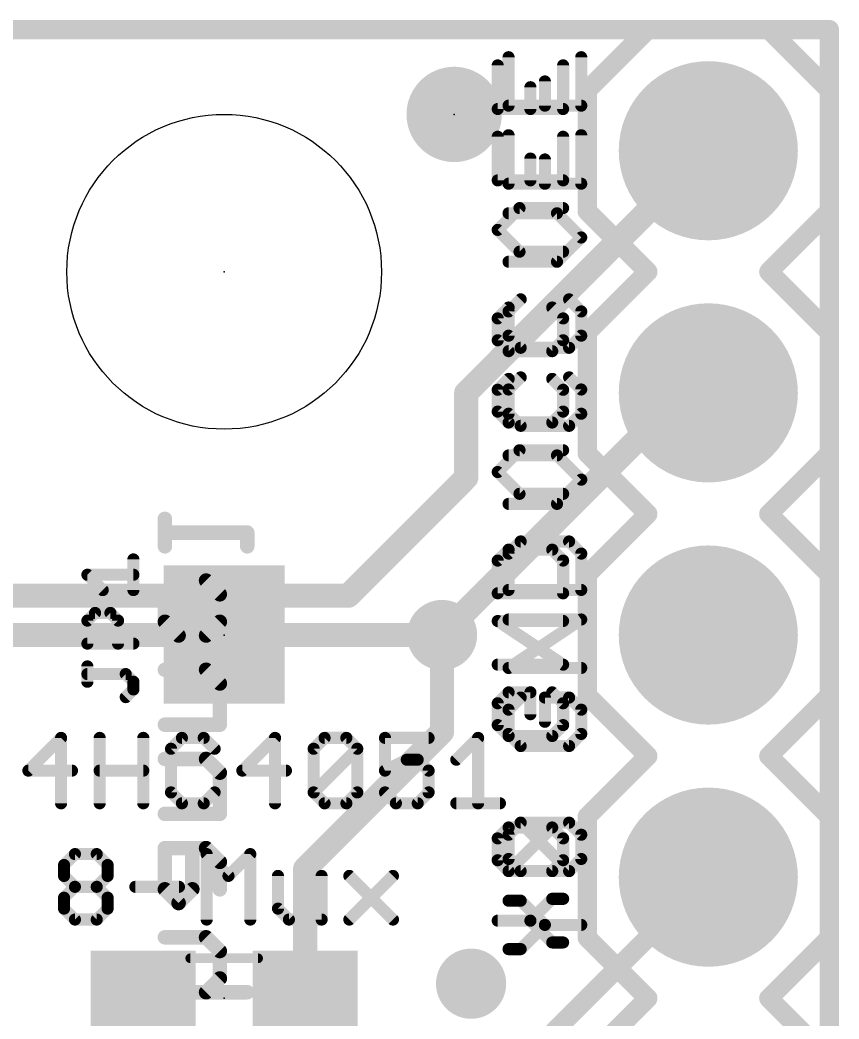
# Model space of a CAD drawing. Extents: x -37 to 70, y -23 to 28.
# Drawn here: x 4.21 to 12.8, y 17.56 to 28.04 of the extents above; entities that cross this region are included whole.
import ezdxf

# ---------------------------------------------------------------- set-up
doc = ezdxf.new("R2010")
doc.units = 0
for name, color, linetype in [('1', 12, 'CONTINUOUS'), ('16', 132, 'CONTINUOUS'), ('17', 110, 'CONTINUOUS'), ('18', 110, 'CONTINUOUS'), ('20', 53, 'CONTINUOUS'), ('21', 41, 'CONTINUOUS'), ('22', 40, 'CONTINUOUS'), ('23', 53, 'CONTINUOUS'), ('51', 53, 'CONTINUOUS')]:
    doc.layers.add(name, color=color, linetype=linetype)

# ---------------------------------------------------------------- blocks, each defined once
blk = doc.blocks.new('RECT')
blk.add_solid([(-0.5, -0.5), (0.5, -0.5), (-0.5, 0.5), (0.5, 0.5)])
blk = doc.blocks.new('PIE')
at = {"const_width": 0.5}
blk.add_lwpolyline([(0, -0.25, 1), (0, 0.25, 1), (0, -0.25)], format="xyb", dxfattribs=at)
blk = doc.blocks.new('ROUNDP')
at = {"const_width": 0.5}
blk.add_lwpolyline([(0, -0.25, 1), (0, 0.25, 1), (0, -0.25)], format="xyb", dxfattribs=at)
blk = doc.blocks.new('ROUNDV')
at = {"const_width": 0.5}
blk.add_lwpolyline([(0, -0.25, 1), (0, 0.25, 1), (0, -0.25)], format="xyb", dxfattribs=at)

msp = doc.modelspace()

# ---------------------------------------------------------------- linework, layer by layer
at = {"layer": '1'}
for points, const_width in [([(12.7, 27.94), (0, 27.94)], 0.2032), ([(12.7, 0), (12.7, 27.94)], 0.2032), ([(8.89, 24.13), (11.43, 26.67)], 0.254), ([(8.89, 23.241), (8.89, 24.13)], 0.254), ([(7.6517, 22.0027), (8.89, 23.241)], 0.254), ([(6.35, 22.0027), (2.8956, 22.0027)], 0.254), ([(6.35, 22.0027), (7.6517, 22.0027)], 0.254), ([(8.636, 21.59), (8.636, 20.574)], 0.254), ([(8.636, 20.574), (7.2, 19.138)], 0.254), ([(7.2, 17.78), (7.2, 19.138)], 0.254), ([(7.2, 16.983), (7.2, 17.78)], 0.254)]:
    msp.add_lwpolyline(points, dxfattribs=dict(at, const_width=const_width))
for points, const_width in [([(12.7508, 27.94, 1), (12.6492, 27.94)], 0.1016), ([(12.7, 27.8892, 1), (12.7, 27.9908)], 0.1016), ([(11.4749, 26.6251, 1), (11.3851, 26.7149)], 0.127), ([(8.9535, 24.13, 1), (8.8265, 24.13)], 0.127), ([(8.8451, 24.1749, 1), (8.9349, 24.0851)], 0.127), ([(8.8265, 23.241, 1), (8.9535, 23.241)], 0.127), ([(8.9349, 23.1961, 1), (8.8451, 23.2859)], 0.127), ([(6.35, 22.0662, 1), (6.35, 21.9392)], 0.127), ([(6.35, 21.9392, 1), (6.35, 22.0662)], 0.127), ([(7.6517, 21.9392, 1), (7.6517, 22.0662)], 0.127), ([(7.6068, 22.0476, 1), (7.6966, 21.9578)], 0.127), ([(8.6995, 21.59, 1), (8.5725, 21.59)], 0.127), ([(8.6809, 20.5291, 1), (8.5911, 20.6189)], 0.127), ([(8.5725, 20.574, 1), (8.6995, 20.574)], 0.127), ([(7.2635, 19.138, 1), (7.1365, 19.138)], 0.127), ([(7.1551, 19.1829, 1), (7.2449, 19.0931)], 0.127), ([(7.2635, 17.78, 1), (7.1365, 17.78)], 0.127), ([(7.1365, 17.78, 1), (7.2635, 17.78)], 0.127)]:
    msp.add_lwpolyline(points, format="xyb", dxfattribs=dict(at, const_width=const_width))
at = {"layer": '16'}
for points, const_width in [([(0, 27.94), (12.7, 27.94)], 0.2032), ([(12.7, 27.94), (12.7, 0)], 0.2032), ([(11.176, 24.13), (8.636, 21.59)], 0.254), ([(11.176, 24.13), (11.43, 24.13)], 0.254), ([(1.27, 21.59), (8.636, 21.59)], 0.254), ([(8.255, 15.875), (11.43, 19.05)], 0.2032)]:
    msp.add_lwpolyline(points, dxfattribs=dict(at, const_width=const_width))
for points, const_width in [([(12.7508, 27.94, 1), (12.6492, 27.94)], 0.1016), ([(12.7, 27.8892, 1), (12.7, 27.9908)], 0.1016), ([(11.176, 24.1935, 1), (11.176, 24.0665)], 0.127), ([(11.2209, 24.0851, 1), (11.1311, 24.1749)], 0.127), ([(11.43, 24.0665, 1), (11.43, 24.1935)], 0.127), ([(8.5911, 21.6349, 1), (8.6809, 21.5451)], 0.127), ([(8.636, 21.5265, 1), (8.636, 21.6535)], 0.127), ([(11.4659, 19.0141, 1), (11.3941, 19.0859)], 0.1016)]:
    msp.add_lwpolyline(points, format="xyb", dxfattribs=dict(at, const_width=const_width))
at = {"layer": '20', "const_width": 0.2032}
for points in [[(12.7, 27.94), (0, 27.94)], [(12.7, 0), (12.7, 27.94)]]:
    msp.add_lwpolyline(points, dxfattribs=at)
at = {"layer": '20', "const_width": 0.1016}
for points in [[(12.7508, 27.94, 1), (12.6492, 27.94)], [(12.7, 27.8892, 1), (12.7, 27.9908)]]:
    msp.add_lwpolyline(points, format="xyb", dxfattribs=at)
at = {"layer": '20'}
msp.add_circle((6.35, 25.4), 1.651, dxfattribs=at)
at = {"layer": '21', "const_width": 0.127}
for points in [[(9.3338, 27.6512), (9.3338, 27.1428)], [(10.0965, 27.1428), (10.0965, 27.6512)], [(9.7152, 27.1428), (9.7152, 27.397)], [(9.3338, 27.1428), (10.0965, 27.1428)], [(9.3338, 26.8326), (9.3338, 26.3242)], [(10.0965, 26.3242), (10.0965, 26.8326)], [(9.7152, 26.3242), (9.7152, 26.5784)], [(9.3338, 26.3242), (10.0965, 26.3242)], [(9.8423, 26.0141), (9.3338, 26.0141)], [(10.0965, 25.7598), (9.8423, 26.0141)], [(9.8423, 25.5056), (10.0965, 25.7598)], [(9.3338, 25.5056), (9.8423, 25.5056)], [(9.461, 25.1112), (9.3338, 24.9841)], [(10.0965, 24.9841), (9.9694, 25.1112)], [(9.3338, 24.9841), (9.3338, 24.7299)], [(10.0965, 24.7299), (10.0965, 24.9841)], [(9.3338, 24.7299), (9.461, 24.6028)], [(9.9694, 24.6028), (10.0965, 24.7299)], [(9.461, 24.6028), (9.9694, 24.6028)], [(9.461, 24.2926), (9.3338, 24.1655)], [(10.0965, 24.1655), (9.9694, 24.2926)], [(9.3338, 24.1655), (9.3338, 23.9113)], [(10.0965, 23.9113), (10.0965, 24.1655)], [(9.3338, 23.9113), (9.461, 23.7842)], [(9.9694, 23.7842), (10.0965, 23.9113)], [(9.461, 23.7842), (9.9694, 23.7842)], [(9.8423, 23.4741), (9.3338, 23.4741)], [(10.0965, 23.2198), (9.8423, 23.4741)], [(9.8423, 22.9656), (10.0965, 23.2198)], [(9.3338, 22.9656), (9.8423, 22.9656)], [(9.461, 22.5712), (9.3338, 22.4441)], [(9.9694, 22.5712), (9.461, 22.5712)], [(10.0965, 22.4441), (9.9694, 22.5712)], [(5.3975, 22.0612), (5.3975, 22.3832)], [(9.3338, 22.4441), (9.3338, 22.0628)], [(10.0965, 22.0628), (10.0965, 22.4441)], [(5.0755, 22.0612), (4.9145, 22.2222)], [(4.9145, 22.2222), (5.3975, 22.2222)], [(9.3338, 22.0628), (10.0965, 22.0628)], [(4.9145, 21.7414), (4.995, 21.8219)], [(4.9145, 21.4998), (4.9145, 21.7414)], [(4.995, 21.8219), (5.156, 21.8219)], [(5.156, 21.8219), (5.2365, 21.7414)], [(5.2365, 21.7414), (5.2365, 21.4998)], [(9.3338, 21.2442), (10.0965, 21.7526)], [(10.0965, 21.7526), (9.3338, 21.7526)], [(5.3975, 21.4998), (4.9145, 21.4998)], [(4.9145, 21.0995), (4.9145, 21.2605)], [(10.0965, 21.2442), (9.3338, 21.2442)], [(5.317, 21.18), (4.9145, 21.18)], [(5.3975, 21.0995), (5.317, 21.18)], [(5.317, 20.9385), (5.3975, 21.019)], [(5.3975, 21.019), (5.3975, 21.0995)], [(9.461, 20.9341), (9.3338, 20.807)], [(9.9694, 20.9341), (9.7152, 20.9341)], [(9.7152, 20.9341), (9.7152, 20.6798)], [(10.0965, 20.807), (9.9694, 20.9341)], [(9.3338, 20.807), (9.3338, 20.5527)], [(10.0965, 20.5527), (10.0965, 20.807)], [(4.6384, 20.5111), (4.2953, 20.1679)], [(4.6384, 19.8247), (4.6384, 20.5111)], [(5.0437, 19.8247), (5.0437, 20.5111)], [(5.5013, 20.5111), (5.5013, 19.8247)], [(5.9065, 20.5111), (5.7921, 20.3967)], [(6.1353, 20.5111), (5.9065, 20.5111)], [(6.2497, 20.3967), (6.1353, 20.5111)], [(6.8837, 20.5111), (6.5405, 20.1679)], [(6.8837, 19.8247), (6.8837, 20.5111)], [(7.2889, 20.3967), (7.4033, 20.5111)], [(7.4033, 20.5111), (7.6321, 20.5111)], [(7.6321, 20.5111), (7.7465, 20.3967)], [(8.4949, 20.5111), (8.0373, 20.5111)], [(8.0373, 20.5111), (8.0373, 20.1679)], [(8.7857, 20.2823), (9.0145, 20.5111)], [(9.0145, 20.5111), (9.0145, 19.8247)], [(9.3338, 20.5527), (9.461, 20.4256)], [(9.9694, 20.4256), (10.0965, 20.5527)], [(5.7921, 20.3967), (5.7921, 19.9391)], [(7.2889, 19.9391), (7.2889, 20.3967)], [(7.2889, 19.9391), (7.7465, 20.3967)], [(7.7465, 20.3967), (7.7465, 19.9391)], [(9.461, 20.4256), (9.9694, 20.4256)], [(8.0373, 20.1679), (8.2661, 20.2823)], [(8.2661, 20.2823), (8.3805, 20.2823)], [(8.3805, 20.2823), (8.4949, 20.1679)], [(4.2953, 20.1679), (4.7528, 20.1679)], [(5.0437, 20.1679), (5.5013, 20.1679)], [(6.5405, 20.1679), (6.9981, 20.1679)], [(8.4949, 20.1679), (8.4949, 19.9391)], [(5.7921, 19.9391), (5.9065, 19.8247)], [(6.1353, 19.8247), (6.2497, 19.9391)], [(7.4033, 19.8247), (7.2889, 19.9391)], [(7.7465, 19.9391), (7.6321, 19.8247)], [(8.1517, 19.8247), (8.0373, 19.9391)], [(8.4949, 19.9391), (8.3805, 19.8247)], [(5.9065, 19.8247), (6.1353, 19.8247)], [(7.6321, 19.8247), (7.4033, 19.8247)], [(8.3805, 19.8247), (8.1517, 19.8247)], [(8.7857, 19.8247), (9.2433, 19.8247)], [(9.3338, 19.4948), (9.461, 19.6219)], [(9.461, 19.6219), (9.9694, 19.6219)], [(9.9694, 19.1135), (9.461, 19.6219)], [(9.9694, 19.6219), (10.0965, 19.4948)], [(9.3338, 19.2406), (9.3338, 19.4948)], [(10.0965, 19.4948), (10.0965, 19.2406)], [(4.6695, 19.1775), (4.7839, 19.2919)], [(4.7839, 19.2919), (5.0126, 19.2919)], [(5.0126, 19.2919), (5.1271, 19.1775)], [(6.1663, 18.6055), (6.1663, 19.2919)], [(6.1663, 19.2919), (6.3951, 19.0631)], [(6.3951, 19.0631), (6.6239, 19.2919)], [(6.6239, 19.2919), (6.6239, 18.6055)], [(9.461, 19.1135), (9.3338, 19.2406)], [(10.0965, 19.2406), (9.9694, 19.1135)], [(4.6695, 19.0631), (4.6695, 19.1775)], [(5.1271, 19.1775), (5.1271, 19.0631)], [(4.7839, 18.9487), (4.6695, 19.0631)], [(5.1271, 19.0631), (5.0126, 18.9487)], [(6.9147, 19.0631), (6.9147, 18.7199)], [(7.3723, 18.6055), (7.3723, 19.0631)], [(7.6631, 19.0631), (8.1207, 18.6055)], [(7.6631, 18.6055), (8.1207, 19.0631)], [(9.9694, 19.1135), (9.461, 19.1135)], [(4.6695, 18.8343), (4.7839, 18.9487)], [(4.7839, 18.9487), (5.0126, 18.9487)], [(5.0126, 18.9487), (5.1271, 18.8343)], [(5.4179, 18.9487), (5.8755, 18.9487)], [(4.6695, 18.7199), (4.6695, 18.8343)], [(5.1271, 18.8343), (5.1271, 18.7199)], [(9.461, 18.8034), (9.3338, 18.8034)], [(9.7152, 18.5491), (9.461, 18.8034)], [(4.7839, 18.6055), (4.6695, 18.7199)], [(5.1271, 18.7199), (5.0126, 18.6055)], [(6.9147, 18.7199), (7.0291, 18.6055)], [(5.0126, 18.6055), (4.7839, 18.6055)], [(7.0291, 18.6055), (7.3723, 18.6055)], [(9.461, 18.2949), (9.7152, 18.5491)], [(9.7152, 18.5491), (10.0965, 18.5491)], [(9.3338, 18.2949), (9.461, 18.2949)]]:
    msp.add_lwpolyline(points, dxfattribs=at)
at = {"layer": '21', "const_width": 0.0635}
for points in [[(9.3656, 27.6512, 1), (9.3021, 27.6512)], [(10.1283, 27.6512, 1), (10.0648, 27.6512)], [(9.7469, 27.397, 1), (9.6834, 27.397)], [(9.3338, 27.1745, 1), (9.3338, 27.111)], [(9.3021, 27.1428, 1), (9.3656, 27.1428)], [(9.6834, 27.1428, 1), (9.7469, 27.1428)], [(10.0648, 27.1428, 1), (10.1283, 27.1428)], [(10.0965, 27.111, 1), (10.0965, 27.1745)], [(9.3656, 26.8326, 1), (9.3021, 26.8326)], [(10.1283, 26.8326, 1), (10.0648, 26.8326)], [(9.7469, 26.5784, 1), (9.6834, 26.5784)], [(9.3338, 26.356, 1), (9.3338, 26.2925)], [(9.3021, 26.3242, 1), (9.3656, 26.3242)], [(9.6834, 26.3242, 1), (9.7469, 26.3242)], [(10.0648, 26.3242, 1), (10.1283, 26.3242)], [(10.0965, 26.2925, 1), (10.0965, 26.356)], [(9.3338, 26.0458, 1), (9.3338, 25.9823)], [(9.8647, 26.0365, 1), (9.8198, 25.9916)], [(9.8423, 25.9823, 1), (9.8423, 26.0458)], [(10.119, 25.7374, 1), (10.074, 25.7823)], [(10.074, 25.7374, 1), (10.119, 25.7823)], [(9.3338, 25.5374, 1), (9.3338, 25.4739)], [(9.8198, 25.5281, 1), (9.8647, 25.4832)], [(9.8423, 25.4739, 1), (9.8423, 25.5374)], [(9.4834, 25.0888, 1), (9.4385, 25.1337)], [(9.9918, 25.1337, 1), (9.9469, 25.0888)], [(9.3656, 24.9841, 1), (9.3021, 24.9841)], [(10.1283, 24.9841, 1), (10.0648, 24.9841)], [(9.3114, 25.0066, 1), (9.3563, 24.9617)], [(10.074, 24.9617, 1), (10.119, 25.0066)], [(9.3021, 24.7299, 1), (9.3656, 24.7299)], [(9.3563, 24.7523, 1), (9.3114, 24.7074)], [(10.0648, 24.7299, 1), (10.1283, 24.7299)], [(10.119, 24.7074, 1), (10.074, 24.7523)], [(9.461, 24.6345, 1), (9.461, 24.571)], [(9.4385, 24.5803, 1), (9.4834, 24.6252)], [(9.9469, 24.6252, 1), (9.9918, 24.5803)], [(9.9694, 24.571, 1), (9.9694, 24.6345)], [(9.4834, 24.2702, 1), (9.4385, 24.3151)], [(9.9918, 24.3151, 1), (9.9469, 24.2702)], [(9.3656, 24.1655, 1), (9.3021, 24.1655)], [(9.3114, 24.188, 1), (9.3563, 24.1431)], [(10.1283, 24.1655, 1), (10.0648, 24.1655)], [(10.074, 24.1431, 1), (10.119, 24.188)], [(9.3021, 23.9113, 1), (9.3656, 23.9113)], [(9.3563, 23.9338, 1), (9.3114, 23.8889)], [(10.0648, 23.9113, 1), (10.1283, 23.9113)], [(10.119, 23.8889, 1), (10.074, 23.9338)], [(9.461, 23.816, 1), (9.461, 23.7525)], [(9.4385, 23.7618, 1), (9.4834, 23.8067)], [(9.9469, 23.8067, 1), (9.9918, 23.7618)], [(9.9694, 23.7525, 1), (9.9694, 23.816)], [(9.3338, 23.5058, 1), (9.3338, 23.4423)], [(9.8647, 23.4965, 1), (9.8198, 23.4516)], [(9.8423, 23.4423, 1), (9.8423, 23.5058)], [(10.119, 23.1974, 1), (10.074, 23.2423)], [(10.074, 23.1974, 1), (10.119, 23.2423)], [(9.3338, 22.9974, 1), (9.3338, 22.9339)], [(9.8198, 22.9881, 1), (9.8647, 22.9432)], [(9.8423, 22.9339, 1), (9.8423, 22.9974)], [(9.461, 22.603, 1), (9.461, 22.5395)], [(9.4834, 22.5488, 1), (9.4385, 22.5937)], [(9.9918, 22.5937, 1), (9.9469, 22.5488)], [(9.9694, 22.5395, 1), (9.9694, 22.603)], [(5.4292, 22.3832, 1), (5.3658, 22.3832)], [(9.3656, 22.4441, 1), (9.3021, 22.4441)], [(9.3114, 22.4666, 1), (9.3563, 22.4217)], [(10.1283, 22.4441, 1), (10.0648, 22.4441)], [(10.074, 22.4217, 1), (10.119, 22.4666)], [(4.9145, 22.2539, 1), (4.9145, 22.1904)], [(4.9369, 22.2446, 1), (4.892, 22.1997)], [(5.3975, 22.1904, 1), (5.3975, 22.2539)], [(5.053, 22.0387, 1), (5.0979, 22.0836)], [(9.3338, 22.0945, 1), (9.3338, 22.031)], [(10.0965, 22.031, 1), (10.0965, 22.0945)], [(5.3658, 22.0612, 1), (5.4292, 22.0612)], [(9.3021, 22.0628, 1), (9.3656, 22.0628)], [(10.0648, 22.0628, 1), (10.1283, 22.0628)], [(4.9462, 21.7414, 1), (4.8827, 21.7414)], [(4.995, 21.8536, 1), (4.995, 21.7901)], [(5.0174, 21.7994, 1), (4.9725, 21.8443)], [(5.1784, 21.8443, 1), (5.1335, 21.7994)], [(5.156, 21.7901, 1), (5.156, 21.8536)], [(5.2682, 21.7414, 1), (5.2047, 21.7414)], [(9.3338, 21.7844, 1), (9.3338, 21.7209)], [(10.1141, 21.7262, 1), (10.0789, 21.7791)], [(10.0965, 21.7209, 1), (10.0965, 21.7844)], [(4.892, 21.7638, 1), (4.9369, 21.7189)], [(5.214, 21.7189, 1), (5.2589, 21.7638)], [(4.9145, 21.5316, 1), (4.9145, 21.4681)], [(4.8827, 21.4998, 1), (4.9462, 21.4998)], [(5.2047, 21.4998, 1), (5.2682, 21.4998)], [(5.3975, 21.4681, 1), (5.3975, 21.5316)], [(4.9462, 21.2605, 1), (4.8827, 21.2605)], [(9.3338, 21.276, 1), (9.3338, 21.2125)], [(9.3162, 21.2706, 1), (9.3515, 21.2178)], [(10.0965, 21.2125, 1), (10.0965, 21.276)], [(4.9145, 21.2118, 1), (4.9145, 21.1483)], [(5.3395, 21.2025, 1), (5.2945, 21.1576)], [(5.317, 21.1483, 1), (5.317, 21.2118)], [(4.8827, 21.0995, 1), (4.9462, 21.0995)], [(5.4292, 21.0995, 1), (5.3658, 21.0995)], [(5.375, 21.0771, 1), (5.42, 21.122)], [(5.42, 20.9966, 1), (5.375, 21.0415)], [(5.2945, 20.961, 1), (5.3395, 20.9161)], [(5.3658, 21.019, 1), (5.4292, 21.019)], [(9.4834, 20.9116, 1), (9.4385, 20.9565)], [(9.7152, 20.9658, 1), (9.7152, 20.9023)], [(9.7469, 20.9341, 1), (9.6834, 20.9341)], [(9.9918, 20.9565, 1), (9.9469, 20.9116)], [(9.9694, 20.9023, 1), (9.9694, 20.9658)], [(9.3656, 20.807, 1), (9.3021, 20.807)], [(9.3114, 20.8294, 1), (9.3563, 20.7845)], [(10.1283, 20.807, 1), (10.0648, 20.807)], [(10.074, 20.7845, 1), (10.119, 20.8294)], [(9.6834, 20.6798, 1), (9.7469, 20.6798)], [(4.6702, 20.5111, 1), (4.6067, 20.5111)], [(4.6609, 20.4886, 1), (4.616, 20.5335)], [(5.0754, 20.5111, 1), (5.0119, 20.5111)], [(5.533, 20.5111, 1), (5.4695, 20.5111)], [(5.9065, 20.5428, 1), (5.9065, 20.4793)], [(5.9289, 20.4886, 1), (5.884, 20.5335)], [(6.1577, 20.5335, 1), (6.1128, 20.4886)], [(6.1353, 20.4793, 1), (6.1353, 20.5428)], [(6.9154, 20.5111, 1), (6.8519, 20.5111)], [(6.9061, 20.4886, 1), (6.8612, 20.5335)], [(7.4033, 20.5428, 1), (7.4033, 20.4793)], [(7.4258, 20.4886, 1), (7.3809, 20.5335)], [(7.6546, 20.5335, 1), (7.6097, 20.4886)], [(7.6321, 20.4793, 1), (7.6321, 20.5428)], [(8.0691, 20.5111, 1), (8.0056, 20.5111)], [(8.0373, 20.5428, 1), (8.0373, 20.4793)], [(8.4949, 20.4793, 1), (8.4949, 20.5428)], [(9.0463, 20.5111, 1), (8.9828, 20.5111)], [(9.037, 20.4886, 1), (8.9921, 20.5335)], [(9.3021, 20.5527, 1), (9.3656, 20.5527)], [(9.3563, 20.5752, 1), (9.3114, 20.5303)], [(10.0648, 20.5527, 1), (10.1283, 20.5527)], [(10.119, 20.5303, 1), (10.074, 20.5752)], [(5.8238, 20.3967, 1), (5.7603, 20.3967)], [(5.7696, 20.4191, 1), (5.8145, 20.3742)], [(6.2272, 20.3742, 1), (6.2721, 20.4191)], [(7.3207, 20.3967, 1), (7.2572, 20.3967)], [(7.2665, 20.4191, 1), (7.3114, 20.3742)], [(7.7783, 20.3967, 1), (7.7148, 20.3967)], [(7.769, 20.3742, 1), (7.7241, 20.4191)], [(7.7241, 20.3742, 1), (7.769, 20.4191)], [(9.461, 20.4574, 1), (9.461, 20.3939)], [(9.4385, 20.4032, 1), (9.4834, 20.4481)], [(9.9469, 20.4481, 1), (9.9918, 20.4032)], [(9.9694, 20.3939, 1), (9.9694, 20.4574)], [(8.2661, 20.314, 1), (8.2661, 20.2505)], [(8.2803, 20.2539, 1), (8.2519, 20.3107)], [(8.403, 20.3047, 1), (8.3581, 20.2598)], [(8.3805, 20.2505, 1), (8.3805, 20.314)], [(8.7633, 20.3047, 1), (8.8082, 20.2598)], [(4.2953, 20.1996, 1), (4.2953, 20.1361)], [(4.7528, 20.1361, 1), (4.7528, 20.1996)], [(5.0437, 20.1996, 1), (5.0437, 20.1361)], [(5.5013, 20.1361, 1), (5.5013, 20.1996)], [(6.5405, 20.1996, 1), (6.5405, 20.1361)], [(6.9981, 20.1361, 1), (6.9981, 20.1996)], [(8.0231, 20.1963, 1), (8.0515, 20.1395)], [(8.5267, 20.1679, 1), (8.4632, 20.1679)], [(4.2728, 20.1903, 1), (4.3177, 20.1454)], [(6.518, 20.1903, 1), (6.563, 20.1454)], [(8.0056, 20.1679, 1), (8.0691, 20.1679)], [(8.4725, 20.1454, 1), (8.5174, 20.1903)], [(5.7603, 19.9391, 1), (5.8238, 19.9391)], [(5.8145, 19.9615, 1), (5.7696, 19.9166)], [(6.2721, 19.9166, 1), (6.2272, 19.9615)], [(7.2572, 19.9391, 1), (7.3207, 19.9391)], [(7.3114, 19.9615, 1), (7.2665, 19.9166)], [(7.2665, 19.9615, 1), (7.3114, 19.9166)], [(7.7148, 19.9391, 1), (7.7783, 19.9391)], [(7.769, 19.9166, 1), (7.7241, 19.9615)], [(8.0598, 19.9615, 1), (8.0149, 19.9166)], [(8.4632, 19.9391, 1), (8.5267, 19.9391)], [(8.5174, 19.9166, 1), (8.4725, 19.9615)], [(4.6067, 19.8247, 1), (4.6702, 19.8247)], [(5.0119, 19.8247, 1), (5.0754, 19.8247)], [(5.4695, 19.8247, 1), (5.533, 19.8247)], [(5.9065, 19.8564, 1), (5.9065, 19.793)], [(5.884, 19.8022, 1), (5.9289, 19.8472)], [(6.1128, 19.8472, 1), (6.1577, 19.8022)], [(6.1353, 19.793, 1), (6.1353, 19.8564)], [(6.8519, 19.8247, 1), (6.9154, 19.8247)], [(7.4033, 19.8564, 1), (7.4033, 19.793)], [(7.3809, 19.8022, 1), (7.4258, 19.8472)], [(7.6097, 19.8472, 1), (7.6546, 19.8022)], [(7.6321, 19.793, 1), (7.6321, 19.8564)], [(8.1517, 19.8564, 1), (8.1517, 19.793)], [(8.1293, 19.8022, 1), (8.1742, 19.8472)], [(8.3581, 19.8472, 1), (8.403, 19.8022)], [(8.3805, 19.793, 1), (8.3805, 19.8564)], [(8.7857, 19.8564, 1), (8.7857, 19.793)], [(8.9828, 19.8247, 1), (9.0463, 19.8247)], [(9.2433, 19.793, 1), (9.2433, 19.8564)], [(9.461, 19.6537, 1), (9.461, 19.5902)], [(9.4834, 19.6444, 1), (9.4385, 19.5995)], [(9.4834, 19.5995, 1), (9.4385, 19.6444)], [(9.9918, 19.6444, 1), (9.9469, 19.5995)], [(9.9694, 19.5902, 1), (9.9694, 19.6537)], [(9.3656, 19.4948, 1), (9.3021, 19.4948)], [(9.3114, 19.5173, 1), (9.3563, 19.4724)], [(10.1283, 19.4948, 1), (10.0648, 19.4948)], [(10.074, 19.4724, 1), (10.119, 19.5173)], [(4.7839, 19.3236, 1), (4.7839, 19.2601)], [(4.8063, 19.2694, 1), (4.7614, 19.3143)], [(5.0351, 19.3143, 1), (4.9902, 19.2694)], [(5.0126, 19.2601, 1), (5.0126, 19.3236)], [(6.198, 19.2919, 1), (6.1345, 19.2919)], [(6.1887, 19.3143, 1), (6.1438, 19.2694)], [(6.6556, 19.2919, 1), (6.5921, 19.2919)], [(6.6463, 19.2694, 1), (6.6014, 19.3143)], [(9.3563, 19.2631, 1), (9.3114, 19.2182)], [(10.119, 19.2182, 1), (10.074, 19.2631)], [(4.7012, 19.1775, 1), (4.6377, 19.1775)], [(4.647, 19.1999, 1), (4.6919, 19.155)], [(5.1588, 19.1775, 1), (5.0953, 19.1775)], [(5.1046, 19.155, 1), (5.1495, 19.1999)], [(9.3021, 19.2406, 1), (9.3656, 19.2406)], [(10.0648, 19.2406, 1), (10.1283, 19.2406)], [(4.6377, 19.0631, 1), (4.7012, 19.0631)], [(4.6919, 19.0855, 1), (4.647, 19.0406)], [(5.0953, 19.0631, 1), (5.1588, 19.0631)], [(5.1495, 19.0406, 1), (5.1046, 19.0855)], [(6.3726, 19.0855, 1), (6.4175, 19.0406)], [(6.3726, 19.0406, 1), (6.4175, 19.0855)], [(6.9465, 19.0631, 1), (6.883, 19.0631)], [(7.404, 19.0631, 1), (7.3405, 19.0631)], [(7.6856, 19.0855, 1), (7.6407, 19.0406)], [(8.1432, 19.0406, 1), (8.0983, 19.0855)], [(9.461, 19.1453, 1), (9.461, 19.0818)], [(9.4385, 19.091, 1), (9.4834, 19.136)], [(9.9469, 19.136, 1), (9.9918, 19.091)], [(9.9469, 19.091, 1), (9.9918, 19.136)], [(9.9694, 19.0818, 1), (9.9694, 19.1453)], [(4.7839, 18.9804, 1), (4.7839, 18.9169)], [(4.8063, 18.9262, 1), (4.7614, 18.9711)], [(4.7614, 18.9262, 1), (4.8063, 18.9711)], [(5.0351, 18.9711, 1), (4.9902, 18.9262)], [(4.9902, 18.9711, 1), (5.0351, 18.9262)], [(5.0126, 18.9169, 1), (5.0126, 18.9804)], [(5.4179, 18.9804, 1), (5.4179, 18.9169)], [(5.8755, 18.9169, 1), (5.8755, 18.9804)], [(4.7012, 18.8343, 1), (4.6377, 18.8343)], [(4.647, 18.8567, 1), (4.6919, 18.8118)], [(5.1588, 18.8343, 1), (5.0953, 18.8343)], [(5.1046, 18.8118, 1), (5.1495, 18.8567)], [(9.3338, 18.8351, 1), (9.3338, 18.7716)], [(9.4834, 18.8258, 1), (9.4385, 18.7809)], [(9.461, 18.7716, 1), (9.461, 18.8351)], [(4.6919, 18.7423, 1), (4.647, 18.6974)], [(5.1495, 18.6974, 1), (5.1046, 18.7423)], [(6.9372, 18.7423, 1), (6.8923, 18.6974)], [(4.6377, 18.7199, 1), (4.7012, 18.7199)], [(4.7839, 18.6372, 1), (4.7839, 18.5738)], [(4.7614, 18.583, 1), (4.8063, 18.628)], [(4.9902, 18.628, 1), (5.0351, 18.583)], [(5.0126, 18.5738, 1), (5.0126, 18.6372)], [(5.0953, 18.7199, 1), (5.1588, 18.7199)], [(6.883, 18.7199, 1), (6.9465, 18.7199)], [(7.0291, 18.6372, 1), (7.0291, 18.5738)], [(7.0067, 18.583, 1), (7.0516, 18.628)], [(7.3723, 18.5738, 1), (7.3723, 18.6372)], [(7.6407, 18.628, 1), (7.6856, 18.583)], [(8.0983, 18.583, 1), (8.1432, 18.628)], [(6.1345, 18.6055, 1), (6.198, 18.6055)], [(6.5921, 18.6055, 1), (6.6556, 18.6055)], [(7.3405, 18.6055, 1), (7.404, 18.6055)], [(9.7152, 18.5809, 1), (9.7152, 18.5174)], [(9.7376, 18.5267, 1), (9.6927, 18.5716)], [(9.6927, 18.5267, 1), (9.7376, 18.5716)], [(10.0965, 18.5174, 1), (10.0965, 18.5809)], [(9.3338, 18.3267, 1), (9.3338, 18.2632)], [(9.4385, 18.3174, 1), (9.4834, 18.2725)], [(9.461, 18.2632, 1), (9.461, 18.3267)]]:
    msp.add_lwpolyline(points, format="xyb", dxfattribs=at)
at = {"layer": '22'}
for points, const_width in [([(10.795, 27.94), (10.16, 27.305)], 0.2032), ([(12.065, 27.94), (10.795, 27.94)], 0.2032), ([(12.7, 27.305), (12.065, 27.94)], 0.2032), ([(9.2202, 27.1077), (9.2202, 27.5653)], 0.127), ([(9.9066, 27.5653), (9.9066, 27.1077)], 0.127), ([(9.5634, 27.1077), (9.5634, 27.3365)], 0.127), ([(10.16, 27.305), (10.16, 26.035)], 0.2032), ([(12.7, 26.035), (12.7, 27.305)], 0.2032), ([(9.9066, 27.1077), (9.2202, 27.1077)], 0.127), ([(9.2202, 26.3593), (9.2202, 26.8169)], 0.127), ([(9.9066, 26.8169), (9.9066, 26.3593)], 0.127), ([(9.5634, 26.3593), (9.5634, 26.5881)], 0.127), ([(9.9066, 26.3593), (9.2202, 26.3593)], 0.127), ([(9.2202, 25.8397), (9.449, 26.0685)], 0.127), ([(9.449, 26.0685), (9.9066, 26.0685)], 0.127), ([(10.795, 25.4), (10.16, 26.035)], 0.2032), ([(12.7, 26.035), (12.065, 25.4)], 0.2032), ([(9.449, 25.6109), (9.2202, 25.8397)], 0.127), ([(9.9066, 25.6109), (9.449, 25.6109)], 0.127), ([(10.795, 25.4), (10.16, 24.765)], 0.2032), ([(12.7, 24.765), (12.065, 25.4)], 0.2032), ([(9.2202, 24.9109), (9.3346, 25.0253)], 0.127), ([(9.7922, 25.0253), (9.9066, 24.9109)], 0.127), ([(9.2202, 24.6821), (9.2202, 24.9109)], 0.127), ([(9.9066, 24.9109), (9.9066, 24.6821)], 0.127), ([(10.16, 24.765), (10.16, 23.495)], 0.2032), ([(12.7, 23.495), (12.7, 24.765)], 0.2032), ([(9.3346, 24.5677), (9.2202, 24.6821)], 0.127), ([(9.9066, 24.6821), (9.7922, 24.5677)], 0.127), ([(9.7922, 24.5677), (9.3346, 24.5677)], 0.127), ([(9.2202, 24.1625), (9.3346, 24.2769)], 0.127), ([(9.7922, 24.2769), (9.9066, 24.1625)], 0.127), ([(9.2202, 23.9337), (9.2202, 24.1625)], 0.127), ([(9.9066, 24.1625), (9.9066, 23.9337)], 0.127), ([(9.3346, 23.8193), (9.2202, 23.9337)], 0.127), ([(9.9066, 23.9337), (9.7922, 23.8193)], 0.127), ([(9.7922, 23.8193), (9.3346, 23.8193)], 0.127), ([(9.2202, 23.2997), (9.449, 23.5285)], 0.127), ([(9.449, 23.5285), (9.9066, 23.5285)], 0.127), ([(10.795, 22.86), (10.16, 23.495)], 0.2032), ([(12.7, 23.495), (12.065, 22.86)], 0.2032), ([(9.449, 23.0709), (9.2202, 23.2997)], 0.127), ([(9.9066, 23.0709), (9.449, 23.0709)], 0.127), ([(10.795, 22.86), (10.16, 22.225)], 0.2032), ([(12.7, 22.225), (12.065, 22.86)], 0.2032), ([(5.7277, 22.5205), (5.7277, 22.8086)], 0.1524), ([(6.592, 22.6646), (5.7277, 22.6646)], 0.1524), ([(6.592, 22.5205), (6.592, 22.6646)], 0.1524), ([(9.2202, 22.3709), (9.3346, 22.4853)], 0.127), ([(9.3346, 22.4853), (9.7922, 22.4853)], 0.127), ([(9.7922, 22.4853), (9.9066, 22.3709)], 0.127), ([(9.2202, 22.0277), (9.2202, 22.3709)], 0.127), ([(9.9066, 22.3709), (9.9066, 22.0277)], 0.127), ([(10.16, 22.225), (10.16, 20.955)], 0.2032), ([(12.7, 20.955), (12.7, 22.225)], 0.2032), ([(6.1599, 22.1612), (6.0158, 22.1612)], 0.1524), ([(6.0158, 22.1612), (6.0158, 21.585)], 0.1524), ([(6.3039, 22.0172), (6.1599, 22.1612)], 0.1524), ([(5.7277, 22.0172), (5.7277, 21.7291)], 0.1524), ([(6.3039, 21.7291), (6.3039, 22.0172)], 0.1524), ([(9.9066, 22.0277), (9.2202, 22.0277)], 0.127), ([(5.7277, 21.7291), (5.8718, 21.585)], 0.1524), ([(6.1599, 21.585), (6.3039, 21.7291)], 0.1524), ([(9.9066, 21.2793), (9.2202, 21.7369)], 0.127), ([(9.2202, 21.7369), (9.9066, 21.7369)], 0.127), ([(5.8718, 21.585), (6.1599, 21.585)], 0.1524), ([(6.1599, 21.2257), (5.7277, 21.2257)], 0.1524), ([(6.3039, 21.0816), (6.1599, 21.2257)], 0.1524), ([(9.2202, 21.2793), (9.9066, 21.2793)], 0.127), ([(6.3039, 20.6495), (6.3039, 21.0816)], 0.1524), ([(9.2202, 20.8741), (9.3346, 20.9885)], 0.127), ([(9.3346, 20.9885), (9.5634, 20.9885)], 0.127), ([(9.5634, 20.9885), (9.5634, 20.7597)], 0.127), ([(9.7922, 20.9885), (9.9066, 20.8741)], 0.127), ([(10.795, 20.32), (10.16, 20.955)], 0.2032), ([(12.7, 20.955), (12.065, 20.32)], 0.2032), ([(9.2202, 20.6453), (9.2202, 20.8741)], 0.127), ([(9.9066, 20.8741), (9.9066, 20.6453)], 0.127), ([(5.7277, 20.6495), (6.3039, 20.6495)], 0.1524), ([(9.3346, 20.5309), (9.2202, 20.6453)], 0.127), ([(9.9066, 20.6453), (9.7922, 20.5309)], 0.127), ([(9.7922, 20.5309), (9.3346, 20.5309)], 0.127), ([(6.1599, 20.2902), (5.7277, 20.2902)], 0.1524), ([(6.3039, 20.1461), (6.1599, 20.2902)], 0.1524), ([(10.795, 20.32), (10.16, 19.685)], 0.2032), ([(12.7, 19.685), (12.065, 20.32)], 0.2032), ([(6.3039, 19.714), (6.3039, 20.1461)], 0.1524), ([(5.7277, 19.714), (6.3039, 19.714)], 0.1524), ([(10.16, 19.685), (10.16, 18.415)], 0.2032), ([(12.7, 18.415), (12.7, 19.685)], 0.2032), ([(9.3346, 19.5711), (9.2202, 19.4567)], 0.127), ([(9.7922, 19.5711), (9.3346, 19.5711)], 0.127), ([(9.3346, 19.1135), (9.7922, 19.5711)], 0.127), ([(9.9066, 19.4567), (9.7922, 19.5711)], 0.127), ([(9.2202, 19.4567), (9.2202, 19.2279)], 0.127), ([(9.9066, 19.2279), (9.9066, 19.4567)], 0.127), ([(6.1599, 19.3547), (5.7277, 19.3547)], 0.1524), ([(5.7277, 19.3547), (5.7277, 18.9225)], 0.1524), ([(6.0158, 18.9225), (6.0158, 19.3547)], 0.1524), ([(6.3039, 19.2106), (6.1599, 19.3547)], 0.1524), ([(6.3039, 18.9225), (6.3039, 19.2106)], 0.1524), ([(9.2202, 19.2279), (9.3346, 19.1135)], 0.127), ([(9.7922, 19.1135), (9.9066, 19.2279)], 0.127), ([(9.3346, 19.1135), (9.7922, 19.1135)], 0.127), ([(5.7277, 18.9225), (5.8718, 18.7784)], 0.1524), ([(5.8718, 18.7784), (6.0158, 18.9225)], 0.1524), ([(9.5634, 18.5939), (9.7922, 18.8227)], 0.127), ([(9.7922, 18.8227), (9.9066, 18.8227)], 0.127), ([(9.5634, 18.5939), (9.2202, 18.5939)], 0.127), ([(9.7922, 18.3651), (9.5634, 18.5939)], 0.127), ([(6.1599, 18.4192), (5.7277, 18.4192)], 0.1524), ([(6.3039, 18.2751), (6.1599, 18.4192)], 0.1524), ([(10.795, 17.78), (10.16, 18.415)], 0.2032), ([(12.7, 18.415), (12.065, 17.78)], 0.2032), ([(6.3039, 17.987), (6.3039, 18.2751)], 0.1524), ([(9.9066, 18.3651), (9.7922, 18.3651)], 0.127), ([(6.1599, 17.8429), (6.3039, 17.987)], 0.1524), ([(6.592, 17.8429), (5.7277, 17.8429)], 0.1524), ([(10.795, 17.78), (10.16, 17.145)], 0.2032), ([(12.7, 17.145), (12.065, 17.78)], 0.2032)]:
    msp.add_lwpolyline(points, dxfattribs=dict(at, const_width=const_width))
for points, const_width in [([(10.795, 27.9908, 1), (10.795, 27.8892)], 0.1016), ([(10.8309, 27.9041, 1), (10.7591, 27.9759)], 0.1016), ([(12.1009, 27.9759, 1), (12.0291, 27.9041)], 0.1016), ([(12.065, 27.8892, 1), (12.065, 27.9908)], 0.1016), ([(9.252, 27.5653, 1), (9.1884, 27.5653)], 0.0635), ([(9.9383, 27.5653, 1), (9.8748, 27.5653)], 0.0635), ([(9.5951, 27.3365, 1), (9.5316, 27.3365)], 0.0635), ([(10.2108, 27.305, 1), (10.1092, 27.305)], 0.1016), ([(10.1241, 27.3409, 1), (10.1959, 27.2691)], 0.1016), ([(12.7508, 27.305, 1), (12.6492, 27.305)], 0.1016), ([(12.6641, 27.2691, 1), (12.7359, 27.3409)], 0.1016), ([(9.2202, 27.1395, 1), (9.2202, 27.076)], 0.0635), ([(9.9066, 27.076, 1), (9.9066, 27.1395)], 0.0635), ([(9.1884, 27.1077, 1), (9.252, 27.1077)], 0.0635), ([(9.5316, 27.1077, 1), (9.5951, 27.1077)], 0.0635), ([(9.8748, 27.1077, 1), (9.9383, 27.1077)], 0.0635), ([(9.252, 26.8169, 1), (9.1884, 26.8169)], 0.0635), ([(9.9383, 26.8169, 1), (9.8748, 26.8169)], 0.0635), ([(9.5951, 26.5881, 1), (9.5316, 26.5881)], 0.0635), ([(9.2202, 26.391, 1), (9.2202, 26.3275)], 0.0635), ([(9.9066, 26.3275, 1), (9.9066, 26.391)], 0.0635), ([(9.1884, 26.3593, 1), (9.252, 26.3593)], 0.0635), ([(9.5316, 26.3593, 1), (9.5951, 26.3593)], 0.0635), ([(9.8748, 26.3593, 1), (9.9383, 26.3593)], 0.0635), ([(9.449, 26.1002, 1), (9.449, 26.0367)], 0.0635), ([(9.4714, 26.046, 1), (9.4265, 26.0909)], 0.0635), ([(9.9066, 26.0367, 1), (9.9066, 26.1002)], 0.0635), ([(10.1959, 26.0709, 1), (10.1241, 25.9991)], 0.1016), ([(12.7359, 25.9991, 1), (12.6641, 26.0709)], 0.1016), ([(10.1092, 26.035, 1), (10.2108, 26.035)], 0.1016), ([(12.6492, 26.035, 1), (12.7508, 26.035)], 0.1016), ([(9.2427, 25.8621, 1), (9.1977, 25.8172)], 0.0635), ([(9.1977, 25.8621, 1), (9.2427, 25.8172)], 0.0635), ([(9.449, 25.6426, 1), (9.449, 25.5791)], 0.0635), ([(9.4265, 25.5884, 1), (9.4714, 25.6333)], 0.0635), ([(9.9066, 25.5791, 1), (9.9066, 25.6426)], 0.0635), ([(10.8309, 25.3641, 1), (10.7591, 25.4359)], 0.1016), ([(10.7591, 25.3641, 1), (10.8309, 25.4359)], 0.1016), ([(12.1009, 25.4359, 1), (12.0291, 25.3641)], 0.1016), ([(12.0291, 25.4359, 1), (12.1009, 25.3641)], 0.1016), ([(9.357, 25.0028, 1), (9.3121, 25.0478)], 0.0635), ([(9.8146, 25.0478, 1), (9.7697, 25.0028)], 0.0635), ([(9.252, 24.9109, 1), (9.1884, 24.9109)], 0.0635), ([(9.1977, 24.9334, 1), (9.2427, 24.8884)], 0.0635), ([(9.9383, 24.9109, 1), (9.8748, 24.9109)], 0.0635), ([(9.8841, 24.8884, 1), (9.929, 24.9334)], 0.0635), ([(10.2108, 24.765, 1), (10.1092, 24.765)], 0.1016), ([(10.1241, 24.8009, 1), (10.1959, 24.7291)], 0.1016), ([(12.7508, 24.765, 1), (12.6492, 24.765)], 0.1016), ([(12.6641, 24.7291, 1), (12.7359, 24.8009)], 0.1016), ([(9.2427, 24.7046, 1), (9.1977, 24.6597)], 0.0635), ([(9.929, 24.6597, 1), (9.8841, 24.7046)], 0.0635), ([(9.1884, 24.6821, 1), (9.252, 24.6821)], 0.0635), ([(9.3346, 24.5995, 1), (9.3346, 24.536)], 0.0635), ([(9.7922, 24.536, 1), (9.7922, 24.5995)], 0.0635), ([(9.8748, 24.6821, 1), (9.9383, 24.6821)], 0.0635), ([(9.3121, 24.5453, 1), (9.357, 24.5902)], 0.0635), ([(9.7697, 24.5902, 1), (9.8146, 24.5453)], 0.0635), ([(9.357, 24.2544, 1), (9.3121, 24.2993)], 0.0635), ([(9.8146, 24.2993, 1), (9.7697, 24.2544)], 0.0635), ([(9.252, 24.1625, 1), (9.1884, 24.1625)], 0.0635), ([(9.1977, 24.1849, 1), (9.2427, 24.14)], 0.0635), ([(9.9383, 24.1625, 1), (9.8748, 24.1625)], 0.0635), ([(9.8841, 24.14, 1), (9.929, 24.1849)], 0.0635), ([(9.1884, 23.9337, 1), (9.252, 23.9337)], 0.0635), ([(9.2427, 23.9561, 1), (9.1977, 23.9112)], 0.0635), ([(9.8748, 23.9337, 1), (9.9383, 23.9337)], 0.0635), ([(9.929, 23.9112, 1), (9.8841, 23.9561)], 0.0635), ([(9.3346, 23.851, 1), (9.3346, 23.7875)], 0.0635), ([(9.3121, 23.7968, 1), (9.357, 23.8417)], 0.0635), ([(9.7697, 23.8417, 1), (9.8146, 23.7968)], 0.0635), ([(9.7922, 23.7875, 1), (9.7922, 23.851)], 0.0635), ([(9.449, 23.5602, 1), (9.449, 23.4967)], 0.0635), ([(9.4714, 23.506, 1), (9.4265, 23.5509)], 0.0635), ([(9.9066, 23.4967, 1), (9.9066, 23.5602)], 0.0635), ([(10.1959, 23.5309, 1), (10.1241, 23.4591)], 0.1016), ([(12.7359, 23.4591, 1), (12.6641, 23.5309)], 0.1016), ([(10.1092, 23.495, 1), (10.2108, 23.495)], 0.1016), ([(12.6492, 23.495, 1), (12.7508, 23.495)], 0.1016), ([(9.2427, 23.3221, 1), (9.1977, 23.2772)], 0.0635), ([(9.1977, 23.3221, 1), (9.2427, 23.2772)], 0.0635), ([(9.449, 23.1026, 1), (9.449, 23.0391)], 0.0635), ([(9.4265, 23.0484, 1), (9.4714, 23.0933)], 0.0635), ([(9.9066, 23.0391, 1), (9.9066, 23.1026)], 0.0635), ([(10.8309, 22.8241, 1), (10.7591, 22.8959)], 0.1016), ([(12.1009, 22.8959, 1), (12.0291, 22.8241)], 0.1016), ([(5.7658, 22.8086, 1), (5.6896, 22.8086)], 0.0762), ([(10.7591, 22.8241, 1), (10.8309, 22.8959)], 0.1016), ([(12.0291, 22.8959, 1), (12.1009, 22.8241)], 0.1016), ([(5.7277, 22.7027, 1), (5.7277, 22.6265)], 0.0762), ([(6.6301, 22.6646, 1), (6.5539, 22.6646)], 0.0762), ([(6.592, 22.6265, 1), (6.592, 22.7027)], 0.0762), ([(5.6896, 22.5205, 1), (5.7658, 22.5205)], 0.0762), ([(6.5539, 22.5205, 1), (6.6301, 22.5205)], 0.0762), ([(9.3346, 22.5171, 1), (9.3346, 22.4536)], 0.0635), ([(9.357, 22.4628, 1), (9.3121, 22.5078)], 0.0635), ([(9.8146, 22.5078, 1), (9.7697, 22.4628)], 0.0635), ([(9.7922, 22.4536, 1), (9.7922, 22.5171)], 0.0635), ([(9.252, 22.3709, 1), (9.1884, 22.3709)], 0.0635), ([(9.9383, 22.3709, 1), (9.8748, 22.3709)], 0.0635), ([(9.1977, 22.3934, 1), (9.2427, 22.3484)], 0.0635), ([(9.8841, 22.3484, 1), (9.929, 22.3934)], 0.0635), ([(10.2108, 22.225, 1), (10.1092, 22.225)], 0.1016), ([(12.7508, 22.225, 1), (12.6492, 22.225)], 0.1016), ([(6.0158, 22.1993, 1), (6.0158, 22.1231)], 0.0762), ([(6.0539, 22.1612, 1), (5.9777, 22.1612)], 0.0762), ([(6.1868, 22.1882, 1), (6.1329, 22.1343)], 0.0762), ([(6.1599, 22.1231, 1), (6.1599, 22.1993)], 0.0762), ([(10.1241, 22.2609, 1), (10.1959, 22.1891)], 0.1016), ([(12.6641, 22.1891, 1), (12.7359, 22.2609)], 0.1016), ([(5.7658, 22.0172, 1), (5.6896, 22.0172)], 0.0762), ([(6.342, 22.0172, 1), (6.2658, 22.0172)], 0.0762), ([(6.277, 21.9902, 1), (6.3309, 22.0441)], 0.0762), ([(9.1884, 22.0277, 1), (9.252, 22.0277)], 0.0635), ([(9.2202, 22.0595, 1), (9.2202, 21.996)], 0.0635), ([(9.8748, 22.0277, 1), (9.9383, 22.0277)], 0.0635), ([(9.9066, 21.996, 1), (9.9066, 22.0595)], 0.0635), ([(5.7546, 21.756, 1), (5.7008, 21.7021)], 0.0762), ([(6.3309, 21.7021, 1), (6.277, 21.756)], 0.0762), ([(9.2378, 21.7633, 1), (9.2026, 21.7105)], 0.0635), ([(9.2202, 21.7686, 1), (9.2202, 21.7051)], 0.0635), ([(9.9066, 21.7051, 1), (9.9066, 21.7686)], 0.0635), ([(5.6896, 21.7291, 1), (5.7658, 21.7291)], 0.0762), ([(6.2658, 21.7291, 1), (6.342, 21.7291)], 0.0762), ([(5.8718, 21.6231, 1), (5.8718, 21.5469)], 0.0762), ([(5.8448, 21.5581, 1), (5.8987, 21.6119)], 0.0762), ([(5.9777, 21.585, 1), (6.0539, 21.585)], 0.0762), ([(6.1329, 21.6119, 1), (6.1868, 21.5581)], 0.0762), ([(6.1599, 21.5469, 1), (6.1599, 21.6231)], 0.0762), ([(5.7277, 21.2638, 1), (5.7277, 21.1876)], 0.0762), ([(6.1868, 21.2526, 1), (6.1329, 21.1988)], 0.0762), ([(6.1599, 21.1876, 1), (6.1599, 21.2638)], 0.0762), ([(9.2202, 21.311, 1), (9.2202, 21.2475)], 0.0635), ([(9.889, 21.2529, 1), (9.9242, 21.3057)], 0.0635), ([(9.9066, 21.2475, 1), (9.9066, 21.311)], 0.0635), ([(6.342, 21.0816, 1), (6.2658, 21.0816)], 0.0762), ([(6.277, 21.0547, 1), (6.3309, 21.1086)], 0.0762), ([(9.3346, 21.0202, 1), (9.3346, 20.9567)], 0.0635), ([(9.357, 20.966, 1), (9.3121, 21.0109)], 0.0635), ([(9.5951, 20.9885, 1), (9.5316, 20.9885)], 0.0635), ([(9.5634, 20.9567, 1), (9.5634, 21.0202)], 0.0635), ([(9.8146, 21.0109, 1), (9.7697, 20.966)], 0.0635), ([(10.1959, 20.9909, 1), (10.1241, 20.9191)], 0.1016), ([(10.1092, 20.955, 1), (10.2108, 20.955)], 0.1016), ([(12.6492, 20.955, 1), (12.7508, 20.955)], 0.1016), ([(12.7359, 20.9191, 1), (12.6641, 20.9909)], 0.1016), ([(9.252, 20.8741, 1), (9.1884, 20.8741)], 0.0635), ([(9.1977, 20.8965, 1), (9.2427, 20.8516)], 0.0635), ([(9.9383, 20.8741, 1), (9.8748, 20.8741)], 0.0635), ([(9.8841, 20.8516, 1), (9.929, 20.8965)], 0.0635), ([(9.5316, 20.7597, 1), (9.5951, 20.7597)], 0.0635), ([(5.7277, 20.6876, 1), (5.7277, 20.6114)], 0.0762), ([(6.2658, 20.6495, 1), (6.342, 20.6495)], 0.0762), ([(6.3039, 20.6114, 1), (6.3039, 20.6876)], 0.0762), ([(9.1884, 20.6453, 1), (9.252, 20.6453)], 0.0635), ([(9.2427, 20.6677, 1), (9.1977, 20.6228)], 0.0635), ([(9.8748, 20.6453, 1), (9.9383, 20.6453)], 0.0635), ([(9.929, 20.6228, 1), (9.8841, 20.6677)], 0.0635), ([(9.3346, 20.5626, 1), (9.3346, 20.4991)], 0.0635), ([(9.3121, 20.5084, 1), (9.357, 20.5533)], 0.0635), ([(9.7697, 20.5533, 1), (9.8146, 20.5084)], 0.0635), ([(9.7922, 20.4991, 1), (9.7922, 20.5626)], 0.0635), ([(5.7277, 20.3283, 1), (5.7277, 20.2521)], 0.0762), ([(6.1868, 20.3171, 1), (6.1329, 20.2632)], 0.0762), ([(6.1599, 20.2521, 1), (6.1599, 20.3283)], 0.0762), ([(10.8309, 20.2841, 1), (10.7591, 20.3559)], 0.1016), ([(10.7591, 20.2841, 1), (10.8309, 20.3559)], 0.1016), ([(12.1009, 20.3559, 1), (12.0291, 20.2841)], 0.1016), ([(12.0291, 20.3559, 1), (12.1009, 20.2841)], 0.1016), ([(6.342, 20.1461, 1), (6.2658, 20.1461)], 0.0762), ([(6.277, 20.1192, 1), (6.3309, 20.1731)], 0.0762), ([(5.7277, 19.7521, 1), (5.7277, 19.6759)], 0.0762), ([(6.2658, 19.714, 1), (6.342, 19.714)], 0.0762), ([(6.3039, 19.6759, 1), (6.3039, 19.7521)], 0.0762), ([(10.2108, 19.685, 1), (10.1092, 19.685)], 0.1016), ([(10.1241, 19.7209, 1), (10.1959, 19.6491)], 0.1016), ([(12.7508, 19.685, 1), (12.6492, 19.685)], 0.1016), ([(12.6641, 19.6491, 1), (12.7359, 19.7209)], 0.1016), ([(9.3346, 19.6028, 1), (9.3346, 19.5393)], 0.0635), ([(9.357, 19.5486, 1), (9.3121, 19.5935)], 0.0635), ([(9.8146, 19.5935, 1), (9.7697, 19.5486)], 0.0635), ([(9.8146, 19.5486, 1), (9.7697, 19.5935)], 0.0635), ([(9.7922, 19.5393, 1), (9.7922, 19.6028)], 0.0635), ([(9.252, 19.4567, 1), (9.1884, 19.4567)], 0.0635), ([(9.1977, 19.4791, 1), (9.2427, 19.4342)], 0.0635), ([(9.9383, 19.4567, 1), (9.8748, 19.4567)], 0.0635), ([(9.8841, 19.4342, 1), (9.929, 19.4791)], 0.0635), ([(5.7277, 19.3928, 1), (5.7277, 19.3166)], 0.0762), ([(5.7658, 19.3547, 1), (5.6896, 19.3547)], 0.0762), ([(6.0539, 19.3547, 1), (5.9777, 19.3547)], 0.0762), ([(6.1868, 19.3816, 1), (6.1329, 19.3277)], 0.0762), ([(6.1599, 19.3166, 1), (6.1599, 19.3928)], 0.0762), ([(6.342, 19.2106, 1), (6.2658, 19.2106)], 0.0762), ([(9.2427, 19.2503, 1), (9.1977, 19.2054)], 0.0635), ([(9.929, 19.2054, 1), (9.8841, 19.2503)], 0.0635), ([(6.277, 19.1837, 1), (6.3309, 19.2376)], 0.0762), ([(9.1884, 19.2279, 1), (9.252, 19.2279)], 0.0635), ([(9.8748, 19.2279, 1), (9.9383, 19.2279)], 0.0635), ([(9.3121, 19.136, 1), (9.357, 19.091)], 0.0635), ([(9.3346, 19.1453, 1), (9.3346, 19.0818)], 0.0635), ([(9.3121, 19.091, 1), (9.357, 19.136)], 0.0635), ([(9.7697, 19.136, 1), (9.8146, 19.091)], 0.0635), ([(9.7922, 19.0818, 1), (9.7922, 19.1453)], 0.0635), ([(5.7546, 18.9494, 1), (5.7008, 18.8956)], 0.0762), ([(6.0428, 18.8956, 1), (5.9889, 18.9494)], 0.0762), ([(5.6896, 18.9225, 1), (5.7658, 18.9225)], 0.0762), ([(5.9777, 18.9225, 1), (6.0539, 18.9225)], 0.0762), ([(6.2658, 18.9225, 1), (6.342, 18.9225)], 0.0762), ([(9.7922, 18.8544, 1), (9.7922, 18.7909)], 0.0635), ([(9.8146, 18.8002, 1), (9.7697, 18.8451)], 0.0635), ([(9.9066, 18.7909, 1), (9.9066, 18.8544)], 0.0635), ([(5.8448, 18.8054, 1), (5.8987, 18.7515)], 0.0762), ([(5.8448, 18.7515, 1), (5.8987, 18.8054)], 0.0762), ([(9.2202, 18.6256, 1), (9.2202, 18.5621)], 0.0635), ([(9.5858, 18.6163, 1), (9.5409, 18.5714)], 0.0635), ([(9.5634, 18.5621, 1), (9.5634, 18.6256)], 0.0635), ([(9.5409, 18.6163, 1), (9.5858, 18.5714)], 0.0635), ([(5.7277, 18.4573, 1), (5.7277, 18.3811)], 0.0762), ([(6.1868, 18.4461, 1), (6.1329, 18.3922)], 0.0762), ([(6.1599, 18.3811, 1), (6.1599, 18.4573)], 0.0762), ([(10.1959, 18.4509, 1), (10.1241, 18.3791)], 0.1016), ([(10.1092, 18.415, 1), (10.2108, 18.415)], 0.1016), ([(12.6492, 18.415, 1), (12.7508, 18.415)], 0.1016), ([(12.7359, 18.3791, 1), (12.6641, 18.4509)], 0.1016), ([(6.342, 18.2751, 1), (6.2658, 18.2751)], 0.0762), ([(6.277, 18.2482, 1), (6.3309, 18.302)], 0.0762), ([(9.7922, 18.3968, 1), (9.7922, 18.3333)], 0.0635), ([(9.7697, 18.3426, 1), (9.8146, 18.3875)], 0.0635), ([(9.9066, 18.3333, 1), (9.9066, 18.3968)], 0.0635), ([(6.2658, 17.987, 1), (6.342, 17.987)], 0.0762), ([(6.3309, 17.96, 1), (6.277, 18.0139)], 0.0762), ([(5.7277, 17.881, 1), (5.7277, 17.8048)], 0.0762), ([(6.1329, 17.8699, 1), (6.1868, 17.816)], 0.0762), ([(6.592, 17.8048, 1), (6.592, 17.881)], 0.0762), ([(10.8309, 17.7441, 1), (10.7591, 17.8159)], 0.1016), ([(10.7591, 17.7441, 1), (10.8309, 17.8159)], 0.1016), ([(12.1009, 17.8159, 1), (12.0291, 17.7441)], 0.1016), ([(12.0291, 17.8159, 1), (12.1009, 17.7441)], 0.1016)]:
    msp.add_lwpolyline(points, format="xyb", dxfattribs=dict(at, const_width=const_width))
at = {"layer": '23'}
for p in [(8.763, 27.051), (6.35, 25.4), (6.35, 21.59), (6.35, 17.78)]:
    msp.add_point(p, dxfattribs=at)
at = {"layer": '51', "const_width": 0.1016}
msp.add_lwpolyline([(6.706, 18.199), (5.994, 18.199)], dxfattribs=at)
at = {"layer": '51', "const_width": 0.0508}
for points in [[(5.994, 18.2244, 1), (5.994, 18.1736)], [(6.706, 18.1736, 1), (6.706, 18.2244)]]:
    msp.add_lwpolyline(points, format="xyb", dxfattribs=at)

# ---------------------------------------------------------------- block references
at = {"layer": '1'}
msp.add_blockref('PIE', (8.763, 27.051), dxfattribs=at)
at = {"layer": '1', "xscale": 0.635, "yscale": 1.27}
for p, rotation in [((6.35, 22.0027), 90), ((6.35, 21.1891), 270)]:
    msp.add_blockref('RECT', p, dxfattribs=dict(at, rotation=rotation))
at = {"layer": '1', "xscale": 1.1, "rotation": 180}
for p in [(5.5, 17.78), (7.2, 17.78)]:
    msp.add_blockref('RECT', p, dxfattribs=at)
at = {"layer": '17', "xscale": 1.8796, "yscale": 1.8796}
for p in [(11.43, 26.67), (11.43, 26.67), (11.43, 24.13), (11.43, 24.13), (11.43, 21.59), (11.43, 21.59), (11.43, 19.05), (11.43, 19.05)]:
    msp.add_blockref('ROUNDP', p, dxfattribs=at)
at = {"layer": '18', "xscale": 0.7366, "yscale": 0.7366}
for p in [(8.636, 21.59), (8.636, 21.59), (8.9408, 17.9324), (8.9408, 17.9324)]:
    msp.add_blockref('ROUNDV', p, dxfattribs=at)
at = {"layer": '51', "xscale": 0.5001, "yscale": 0.95, "rotation": 180}
for p in [(5.7698, 17.7749), (6.9382, 17.7749)]:
    msp.add_blockref('RECT', p, dxfattribs=at)

doc.saveas('drawing.dxf')
